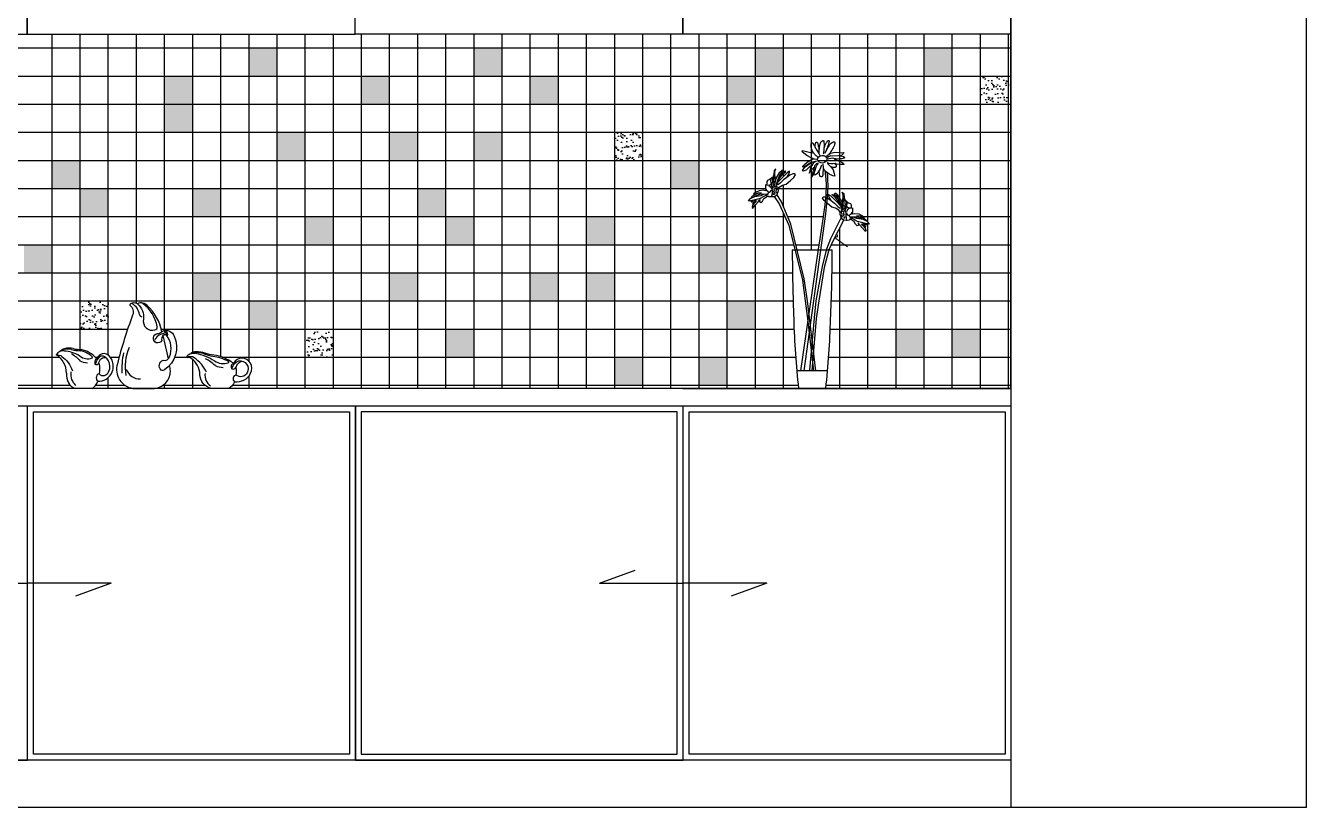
# Model space of a CAD drawing. Header units: millimetres. Extents: x 71641 to 191108, y -23091 to 29972.
# Drawn here: x 169598 to 171767, y -19847 to -18522 of the extents above; entities that cross this region are included whole.
import ezdxf

# ---------------------------------------------------------------- set-up
doc = ezdxf.new("R2010")
doc.units = ezdxf.units.MM
doc.layers.add('3', color=5, linetype='Continuous')
doc.layers.add('7', color=7, linetype='Continuous')
doc.layers.add('4', color=4, linetype='Continuous', lineweight=5)
pattern_1 = [(37.5, (-949.671, -14226.454), (-0.4800094, 14.6823971), [0, -11.5824, 0, -12.954, 0, -12.3825]), (7.5, (-949.671, -14226.454), (13.4856985, 21.504753), [0, -6.2484, 0, -10.4394, 0, -4.0005]), (327.5, (-959.044, -14226.454), (23.7297711, 0.0431155), [0, -3.81, 0, -13.716, 0, -17.907]), (317.5, (-959.044, -14226.454), (22.9066936, 6.6878797), [0, -1.905, 0, -8.9916, 0, -10.287])]

msp = doc.modelspace()

# ---------------------------------------------------------------- hatches: boundary and pattern name
at = {"true_color": 0xed6c50}
h = msp.add_hatch(dxfattribs=at)
h.set_pattern_fill('AR-SAND', color=13, scale=0.3, style=0)
h.set_pattern_definition(pattern_1)
h.paths.add_polyline_path([(170119.3, -18846.1), (170071.7, -18846.1), (170071.7, -18893.7), (170119.3, -18893.7)])
h.paths.add_polyline_path([(169738.3, -18798.5), (169690.7, -18798.5), (169690.7, -18846.1), (169738.3, -18846.1)])
h.paths.add_polyline_path([(169547.8, -18846.1), (169500.2, -18846.1), (169500.2, -18893.7), (169547.8, -18893.7)])
h.paths.add_polyline_path([(170357.5, -19036.6), (170309.8, -19036.6), (170309.8, -19084.2), (170357.5, -19084.2)])
h.paths.add_polyline_path([(170643.2, -19084.2), (170595.6, -19084.2), (170595.6, -19131.8), (170643.2, -19131.8)])
h.paths.add_polyline_path([(170595.6, -18941.3), (170548, -18941.3), (170548, -18989), (170595.6, -18989)])
h.paths.add_polyline_path([(170595.6, -18846.1), (170548, -18846.1), (170548, -18893.7), (170595.6, -18893.7)])
h.paths.add_polyline_path([(170405.1, -18703.2), (170357.5, -18703.2), (170357.5, -18750.8), (170405.1, -18750.8)])
h.paths.add_polyline_path([(170262.2, -18703.2), (170214.6, -18703.2), (170214.6, -18750.8), (170262.2, -18750.8)])
h.paths.add_polyline_path([(169881.2, -18655.6), (169833.6, -18655.6), (169833.6, -18703.2), (169881.2, -18703.2)])
h.paths.add_polyline_path([(169881.2, -18608), (169833.6, -18608), (169833.6, -18655.6), (169881.2, -18655.6)])
h.paths.add_polyline_path([(169357.3, -18608), (169309.7, -18608), (169309.7, -18655.6), (169357.3, -18655.6)])
h.paths.add_polyline_path([(169262.1, -18560.3), (169214.5, -18560.3), (169214.5, -18608), (169262.1, -18608)])
h.paths.add_polyline_path([(169547.8, -18703.2), (169500.2, -18703.2), (169500.2, -18750.8), (169547.8, -18750.8)])
h.paths.add_polyline_path([(169071.6, -18655.6), (169024, -18655.6), (169024, -18703.2), (169071.6, -18703.2)])
h = msp.add_hatch()
h.set_pattern_fill('AR-SAND', color=230, scale=0.3, style=0)
h.set_pattern_definition(pattern_1)
h.paths.add_polyline_path([(170024.1, -18560.3), (169976.5, -18560.3), (169976.5, -18608), (170024.1, -18608)])
h.paths.add_polyline_path([(170405.1, -18560.3), (170357.5, -18560.3), (170357.5, -18608), (170405.1, -18608)])
h.paths.add_polyline_path([(170881.3, -18560.3), (170833.7, -18560.3), (170833.7, -18608), (170881.3, -18608)])
h.paths.add_polyline_path([(171167.1, -18560.3), (171119.5, -18560.3), (171119.5, -18608), (171167.1, -18608)])
h = msp.add_hatch()
h.set_pattern_fill('AR-SAND', color=230, scale=0.3, style=0)
h.set_pattern_definition(pattern_1)
h.paths.add_polyline_path([(171167.1, -18655.6), (171119.5, -18655.6), (171119.5, -18703.2), (171167.1, -18703.2)])
h.paths.add_polyline_path([(171119.5, -19036.6), (171071.8, -19036.6), (171071.8, -19084.2), (171119.5, -19084.2)])
h.paths.add_polyline_path([(171214.7, -19036.6), (171167.1, -19036.6), (171167.1, -19084.2), (171214.7, -19084.2)])
h.paths.add_polyline_path([(171214.7, -18893.7), (171167.1, -18893.7), (171167.1, -18941.3), (171214.7, -18941.3)])
h.paths.add_polyline_path([(171119.5, -18798.5), (171071.8, -18798.5), (171071.8, -18846.1), (171119.5, -18846.1)])
h.paths.add_polyline_path([(170833.7, -18608), (170786.1, -18608), (170786.1, -18655.6), (170833.7, -18655.6)])
h.paths.add_polyline_path([(170738.5, -18750.8), (170690.8, -18750.8), (170690.8, -18798.5), (170738.5, -18798.5)])
h.paths.add_polyline_path([(170786.1, -18893.7), (170738.5, -18893.7), (170738.5, -18941.3), (170786.1, -18941.3)])
h.paths.add_polyline_path([(170833.7, -18989), (170786.1, -18989), (170786.1, -19036.6), (170833.7, -19036.6)])
h.paths.add_polyline_path([(170786.1, -19084.2), (170738.5, -19084.2), (170738.5, -19131.8), (170786.1, -19131.8)])
h.paths.add_polyline_path([(170690.8, -18893.7), (170643.2, -18893.7), (170643.2, -18941.3), (170690.8, -18941.3)])
h.paths.add_polyline_path([(170500.3, -18608), (170452.7, -18608), (170452.7, -18655.6), (170500.3, -18655.6)])
h.paths.add_polyline_path([(170214.6, -18608), (170167, -18608), (170167, -18655.6), (170214.6, -18655.6)])
h.paths.add_polyline_path([(170071.7, -18703.2), (170024.1, -18703.2), (170024.1, -18750.8), (170071.7, -18750.8)])
h.paths.add_polyline_path([(169928.8, -18798.5), (169881.2, -18798.5), (169881.2, -18846.1), (169928.8, -18846.1)])
h.paths.add_polyline_path([(169928.8, -18941.3), (169881.2, -18941.3), (169881.2, -18989), (169928.8, -18989)])
h.paths.add_polyline_path([(170024.1, -18989), (169976.5, -18989), (169976.5, -19036.6), (170024.1, -19036.6)])
h.paths.add_polyline_path([(170262.2, -18941.3), (170214.6, -18941.3), (170214.6, -18989), (170262.2, -18989)])
h = msp.add_hatch(dxfattribs=at)
h.set_pattern_fill('AR-SAND', color=13, scale=0.3, style=0)
h.set_pattern_definition(pattern_1)
h.paths.add_polyline_path([(171262.3, -18608), (171214.7, -18608), (171214.7, -18655.6), (171262.3, -18655.6)])
h = msp.add_hatch()
h.set_pattern_fill('AR-SAND', color=230, scale=0.3, style=0)
h.set_pattern_definition(pattern_1)
h.paths.add_polyline_path([(170595.6, -18750.8), (170643.2, -18750.8), (170643.2, -18703.2), (170595.6, -18703.2)])
h = msp.add_hatch(dxfattribs=at)
h.set_pattern_fill('AR-SAND', color=13, scale=0.3, style=0)
h.set_pattern_definition(pattern_1)
h.paths.add_polyline_path([(170309.8, -18798.5), (170262.2, -18798.5), (170262.2, -18846.1), (170309.8, -18846.1)])
h.paths.add_polyline_path([(170357.5, -18846.1), (170309.8, -18846.1), (170309.8, -18893.7), (170357.5, -18893.7)])
h.paths.add_polyline_path([(169690.7, -18750.8), (169643.1, -18750.8), (169643.1, -18798.5), (169690.7, -18798.5)])
h.paths.add_polyline_path([(169643.1, -18893.7), (169595.5, -18893.7), (169595.5, -18941.3), (169643.1, -18941.3)])
h.paths.add_polyline_path([(170500.3, -18941.3), (170452.7, -18941.3), (170452.7, -18989), (170500.3, -18989)])
h = msp.add_hatch()
h.set_pattern_fill('AR-SAND', color=230, scale=0.3, style=0)
h.set_pattern_definition(pattern_1)
h.paths.add_polyline_path([(169690.7, -19036.6), (169738.3, -19036.6), (169738.3, -18989), (169690.7, -18989)])
h = msp.add_hatch()
h.set_pattern_fill('AR-SAND', color=230, scale=0.3, style=0)
h.set_pattern_definition(pattern_1)
h.paths.add_polyline_path([(170071.7, -19036.6), (170071.7, -19084.2), (170119.3, -19084.2), (170119.3, -19036.6)])

# ---------------------------------------------------------------- linework, layer by layer
for q in [(171766.5, -17047.1), (167936.5, -19847.1)]:
    msp.add_line((171766.5, -19847.1), q)
at = {"color": 3}
for p, q in [((169601.2, -18537.1), (169601.2, -17497.1)), ((169601.2, -18537.1), (169601.2, -17497.1)), ((169601.2, -18537.1), (169601.2, -17497.1)), ((169601.2, -18537.1), (169601.2, -17497.1)), ((169601.2, -17497.1), (169601.2, -18537.1)), ((170156.2, -18537.1), (170156.2, -17497.1)), ((170156.2, -18537.1), (170156.2, -17497.1)), ((170711.2, -18537.1), (170711.2, -17497.1)), ((170711.2, -18537.1), (170711.2, -17497.1)), ((170711.2, -18537.1), (170711.2, -17497.1)), ((170711.2, -18537.1), (170711.2, -17497.1)), ((170711.2, -17497.1), (170711.2, -18537.1)), ((171266.5, -19847.1), (171266.5, -17497.1)), ((169046.2, -18537.1), (170156.2, -18537.1)), ((171266.2, -18537.1), (170156.2, -18537.1)), ((171266.5, -19137.1), (167936.5, -19137.1)), ((171266.5, -19167.1), (167936.5, -19167.1)), ((169601.5, -19767.1), (169601.5, -19167.1)), ((170156.5, -19767.1), (170156.5, -19167.1)), ((170711.5, -19767.1), (170711.5, -19167.1)), ((171266.5, -19767.1), (171266.5, -19167.1))]:
    msp.add_line(p, q, dxfattribs=at)
at = {"color": 155}
for p, q in [((169643.1, -19137.1), (169643.1, -18537.1)), ((169690.7, -19071.2), (169690.7, -18537.1)), ((169738.3, -19080.8), (169738.3, -18537.1)), ((169786, -18993), (169786, -18537.1)), ((169833.6, -19039.1), (169833.6, -18537.1)), ((169881.2, -19076.2), (169881.2, -18537.1)), ((169928.8, -19083.5), (169928.8, -18537.1)), ((169976.5, -19091), (169976.5, -18537.1)), ((170024.1, -19137.1), (170024.1, -18537.1)), ((170071.7, -19137.1), (170071.7, -18537.1)), ((170119.3, -19137.1), (170119.3, -18537.1)), ((170167, -19137.1), (170167, -18537.1)), ((170214.6, -19137.1), (170214.6, -18537.1)), ((170262.2, -19137.1), (170262.2, -18537.1)), ((170309.8, -19137.1), (170309.8, -18537.1)), ((170357.5, -19137.1), (170357.5, -18537.1)), ((170405.1, -19137.1), (170405.1, -18537.1)), ((170452.7, -19137.1), (170452.7, -18537.1)), ((170500.3, -19137.1), (170500.3, -18537.1)), ((170548, -19137.1), (170548, -18537.1)), ((170595.6, -19137.1), (170595.6, -18537.1)), ((170643.2, -19137.1), (170643.2, -18537.1)), ((170690.8, -19137.1), (170690.8, -18537.1)), ((170738.5, -19137.1), (170738.5, -18537.1)), ((170786.1, -19137.1), (170786.1, -18537.1)), ((170833.7, -18805.7), (170833.7, -18537.1)), ((170881.3, -18768), (170881.3, -18537.1)), ((170929, -18721.1), (170929, -18537.1)), ((170976.6, -18814.7), (170976.6, -18537.1)), ((171024.2, -18855.5), (171024.2, -18537.1)), ((171071.8, -19137.1), (171071.8, -18537.1)), ((171119.5, -19137.1), (171119.5, -18537.1)), ((171167.1, -19137.1), (171167.1, -18537.1)), ((171214.7, -19137.1), (171214.7, -18537.1)), ((171262.3, -19137.1), (171262.3, -18537.1)), ((168858.5, -18560.3), (171266.2, -18560.3)), ((168858.5, -18608), (171266.2, -18608)), ((168858.5, -18655.6), (171266.2, -18655.6)), ((168858.5, -18703.2), (171266.2, -18703.2)), ((170929, -18731.4), (170929, -18721.1)), ((170929, -18749.4), (170929, -18731.4)), ((170929, -18731.4), (170929, -18731.4)), ((168858.5, -18750.8), (170926.6, -18750.8)), ((170929, -18753.9), (170929, -18749.4)), ((170929, -18760.1), (170929, -18753.9)), ((170929, -18758.5), (170929, -18755)), ((170939.3, -18750.8), (170954.4, -18750.8)), ((170954.4, -18750.8), (171266.2, -18750.8)), ((170881.3, -18777.9), (170881.3, -18773)), ((170929, -18766.7), (170929, -18760.1)), ((170929, -18777.2), (170929, -18766.7)), ((170881.3, -18777.9), (170881.3, -18777.9)), ((170881.3, -18829.8), (170881.3, -18792.1)), ((170929, -18779.6), (170929, -18777.2)), ((170929, -18902.1), (170929, -18779.6)), ((168858.5, -18798.5), (170851, -18798.5)), ((170872.2, -18798.5), (171266.2, -18798.5)), ((170833.7, -19137.1), (170833.7, -18826.4)), ((170833.7, -18826.4), (170833.7, -18826.4)), ((170881.3, -19137.1), (170881.3, -18840.5)), ((170881.3, -18840.5), (170881.3, -18840.5)), ((170976.6, -18826.7), (170976.6, -18826)), ((168858.5, -18846.1), (170883.8, -18846.1)), ((170888.2, -18846.1), (170948.6, -18846.1)), ((171017.1, -18846.1), (171266.2, -18846.1)), ((171024.2, -19137.1), (171024.2, -18858.2)), ((170976.6, -19137.1), (170976.6, -18864.3)), ((168858.5, -18893.7), (170898.5, -18893.7)), ((170902.3, -18893.7), (170941.2, -18893.7)), ((170961.9, -18893.7), (171266.2, -18893.7)), ((168858.5, -18941.3), (170896.6, -18941.3)), ((170963.4, -18941.3), (171266.2, -18941.3)), ((168858.5, -18989), (170897.7, -18989)), ((170962.3, -18989), (171266.2, -18989)), ((168858.5, -19036.6), (169771.1, -19036.6)), ((169827.9, -19036.6), (170899.2, -19036.6)), ((170960.5, -19036.6), (171266.2, -19036.6)), ((168858.5, -19084.2), (169655.8, -19084.2)), ((169716.3, -19084.2), (169720.2, -19084.2)), ((169741.8, -19084.2), (169756.6, -19084.2)), ((169850.9, -19084.2), (169871.1, -19084.2)), ((169881.2, -19137.1), (169881.2, -19088.3)), ((169930.9, -19084.2), (170901.8, -19084.2)), ((170957.9, -19084.2), (171266.2, -19084.2)), ((169738.3, -19137.1), (169738.3, -19118.6)), ((169976.5, -19137.1), (169976.5, -19115.9)), ((168858.5, -19131.8), (169673.8, -19131.8)), ((169716.8, -19131.8), (169766.4, -19131.8)), ((169830.8, -19131.8), (169902.1, -19131.8)), ((169833.6, -19137.1), (169833.6, -19129.6)), ((169948.6, -19131.8), (170906.3, -19131.8)), ((170953.4, -19131.8), (171266.2, -19131.8))]:
    msp.add_line(p, q, dxfattribs=at)
at = {"color": 30}
for p, q in [((170569.7, -19467.1), (170630.2, -19444.9)), ((169459.7, -19467.1), (169601.5, -19467.1)), ((169743.4, -19467.1), (169601.5, -19467.1)), ((169743.4, -19467.1), (169682.9, -19489.3)), ((170569.7, -19467.1), (170711.5, -19467.1)), ((170853.4, -19467.1), (170711.5, -19467.1)), ((170853.4, -19467.1), (170792.9, -19489.3))]:
    msp.add_line(p, q, dxfattribs=at)
at = {"color": 1}
msp.add_line((171266.5, -19767.1), (167936.5, -19767.1), dxfattribs=at)
at = {"color": 3}
for points in [[(170156.2, -18537.1), (170156.2, -17497.1), (169601.2, -17497.1), (169601.2, -18537.1)], [(170156.2, -18537.1), (170156.2, -17497.1), (170711.2, -17497.1), (170711.2, -18537.1)], [(170711.2, -19137.1), (171266.2, -19137.1), (171266.2, -17497.1), (170711.2, -17497.1), (170711.2, -18537.1)], [(170711.2, -19137.1), (171266.2, -19137.1), (171266.2, -17497.1), (170711.2, -17497.1), (170711.2, -18537.1)]]:
    msp.add_lwpolyline(points, dxfattribs=at)
for points in [[(169601.5, -19167.1), (169046.5, -19167.1), (169046.5, -19767.1), (169601.5, -19767.1)], [(170711.5, -19167.1), (170156.5, -19167.1), (170156.5, -19767.1), (170711.5, -19767.1)]]:
    msp.add_lwpolyline(points, close=True, dxfattribs=at)
at = {"color": 8}
for points in [[(169611.5, -19177.1), (170146.5, -19177.1), (170146.5, -19757.1), (169611.5, -19757.1)], [(170701.5, -19177.1), (170166.5, -19177.1), (170166.5, -19757.1), (170701.5, -19757.1)], [(170721.5, -19177.1), (171256.5, -19177.1), (171256.5, -19757.1), (170721.5, -19757.1)]]:
    msp.add_lwpolyline(points, close=True, dxfattribs=at)
at = {"layer": '3', "color": 13}
for points in [[(170939.6, -18745.2), (170938, -18743.9), (170936.6, -18742.8), (170935.5, -18741.8), (170934.5, -18740.9), (170933.8, -18740), (170933.1, -18739.3), (170932.5, -18738.5), (170932.1, -18737.8), (170931.6, -18737.1), (170931.1, -18736.4), (170930.7, -18735.7), (170930.4, -18735), (170930, -18734.2), (170929.7, -18733.5), (170929.4, -18732.7), (170929.1, -18731.9), (170928.9, -18731.1), (170928.7, -18730.4), (170928.5, -18729.6), (170928.4, -18728.8), (170928.2, -18728), (170928.1, -18727.3), (170928.1, -18726.6), (170928, -18725.9), (170928, -18725.4), (170928, -18724.8), (170928, -18724.3), (170928, -18723.9), (170928, -18723.5), (170928.1, -18723.1), (170928.2, -18722.7), (170928.3, -18722.4), (170928.4, -18722.1), (170928.5, -18721.8), (170928.6, -18721.5), (170928.8, -18721.3), (170928.9, -18721.1), (170929.1, -18721), (170929.3, -18720.8), (170929.4, -18720.8), (170929.6, -18720.7), (170929.8, -18720.7), (170930, -18720.8), (170930.2, -18720.9), (170930.5, -18721.1), (170930.7, -18721.3), (170931, -18721.6), (170931.3, -18722), (170931.6, -18722.5), (170931.9, -18723.1), (170932.3, -18723.7), (170932.8, -18724.5), (170933.2, -18725.4), (170933.8, -18726.3), (170934.3, -18727.4), (170935, -18728.6), (170935.7, -18729.9), (170936.5, -18731.4), (170937.4, -18732.9), (170938.3, -18734.6), (170939.3, -18736.4), (170940.4, -18738.2), (170941.6, -18740.2), (170942.8, -18742.3)], [(170935.2, -18728.2), (170935.1, -18726.4), (170935.1, -18725), (170935.2, -18723.8), (170935.3, -18722.9), (170935.4, -18722.1), (170935.6, -18721.6), (170935.8, -18721.2), (170936, -18720.8), (170936.2, -18720.6), (170936.3, -18720.4), (170936.5, -18720.2), (170936.7, -18720.1), (170936.9, -18720), (170937.1, -18719.9), (170937.2, -18719.8), (170937.4, -18719.8), (170937.6, -18719.8), (170937.7, -18719.7), (170937.8, -18719.8), (170938, -18719.8), (170938.1, -18719.9), (170938.3, -18720), (170938.4, -18720.2), (170938.6, -18720.5), (170938.8, -18720.8), (170939, -18721.3), (170939.2, -18722), (170939.5, -18723.1), (170939.9, -18724.5), (170940.3, -18726.4), (170940.9, -18728.9), (170941.5, -18732)], [(170941.6, -18739), (170941.6, -18736.4), (170941.7, -18734.1), (170941.8, -18732.2), (170942, -18730.5), (170942.1, -18729.1), (170942.3, -18727.9), (170942.5, -18726.8), (170942.7, -18725.9), (170942.8, -18725), (170943, -18724.2), (170943.2, -18723.4), (170943.4, -18722.7), (170943.6, -18722.1), (170943.8, -18721.5), (170944, -18720.9), (170944.3, -18720.4), (170944.7, -18719.9), (170945.1, -18719.5), (170945.4, -18719), (170945.9, -18718.6), (170946.3, -18718.3), (170946.7, -18718), (170947, -18717.7), (170947.4, -18717.5), (170947.7, -18717.3), (170948, -18717.2), (170948.2, -18717.1), (170948.4, -18717), (170948.6, -18717), (170948.8, -18717.1), (170948.9, -18717.1), (170949.1, -18717.2), (170949.2, -18717.3), (170949.3, -18717.4), (170949.4, -18717.6), (170949.5, -18717.9), (170949.6, -18718.3), (170949.7, -18718.8), (170949.8, -18719.4), (170949.8, -18720.1), (170949.9, -18721), (170950, -18722), (170950, -18723.1), (170950, -18724.3), (170950, -18725.6), (170950, -18726.9), (170950, -18728.3), (170949.9, -18729.7), (170949.8, -18731.1), (170949.7, -18732.5), (170949.6, -18733.8), (170949.4, -18735.2), (170949.2, -18736.5), (170949, -18737.9), (170948.9, -18739.2), (170948.7, -18740.5)], [(170950.4, -18729.3), (170951.3, -18727), (170952, -18725.1), (170952.6, -18723.5), (170953.2, -18722.4), (170953.6, -18721.4), (170954, -18720.7), (170954.4, -18720.2), (170954.7, -18719.7), (170955, -18719.3), (170955.3, -18718.9), (170955.6, -18718.5), (170955.9, -18718.2), (170956.1, -18717.9), (170956.4, -18717.7), (170956.6, -18717.5), (170956.9, -18717.3), (170957.1, -18717.2), (170957.4, -18717.2), (170957.6, -18717.2), (170957.9, -18717.2), (170958.1, -18717.3), (170958.2, -18717.4), (170958.4, -18717.5), (170958.5, -18717.7), (170958.6, -18718), (170958.6, -18718.2), (170958.6, -18718.6), (170958.5, -18719), (170958.5, -18719.5), (170958.3, -18720.1), (170958.2, -18720.8), (170957.9, -18721.6), (170957.7, -18722.6), (170957.4, -18723.7), (170957, -18725), (170956.5, -18726.4), (170955.9, -18728), (170955.2, -18729.8), (170954.3, -18731.8), (170953.3, -18733.9)], [(170951.7, -18738.8), (170952.5, -18736.9), (170953.3, -18735.1), (170954.2, -18733.4), (170955.1, -18731.6), (170956.1, -18730), (170957, -18728.5), (170957.9, -18727.1), (170958.7, -18725.9), (170959.4, -18724.9), (170960, -18724), (170960.6, -18723.3), (170961.1, -18722.6), (170961.5, -18722.2), (170962, -18721.7), (170962.4, -18721.4), (170962.8, -18721.1), (170963.2, -18720.8), (170963.6, -18720.6), (170964.1, -18720.3), (170964.5, -18720.1), (170964.9, -18719.9), (170965.2, -18719.8), (170965.6, -18719.7), (170965.9, -18719.6), (170966.2, -18719.5), (170966.5, -18719.4), (170966.7, -18719.4), (170966.9, -18719.3), (170967.1, -18719.4), (170967.2, -18719.4), (170967.4, -18719.5), (170967.5, -18719.6), (170967.7, -18719.7), (170967.8, -18719.8), (170967.9, -18720), (170968, -18720.2), (170968, -18720.5), (170968.1, -18720.8), (170968.1, -18721.2), (170968.1, -18721.6), (170968.1, -18722.1), (170968, -18722.7), (170967.9, -18723.3), (170967.7, -18724), (170967.5, -18724.9), (170967.1, -18725.9), (170966.7, -18727), (170966.1, -18728.2), (170965.4, -18729.6), (170964.5, -18731.1), (170963.6, -18732.7), (170962.7, -18734.2), (170961.7, -18735.8), (170960.7, -18737.2), (170959.7, -18738.5), (170958.8, -18739.6)], [(170939.1, -18749.1), (170934.1, -18748.8), (170927.9, -18746.4), (170921.1, -18742.6), (170915.5, -18738.8), (170912.9, -18736.2), (170913.5, -18734.2), (170915.8, -18734.5), (170927.2, -18737.2), (170931.8, -18737.9)], [(170930.7, -18754), (170921.9, -18759.4), (170916.6, -18763.4), (170913.4, -18767), (170913, -18768.1), (170915.3, -18768.5), (170920.2, -18766.7), (170925.6, -18761.9), (170929.3, -18758.1), (170931.1, -18757.1)], [(170937.4, -18751.9), (170928, -18754.1), (170920.3, -18759.4), (170915, -18761.7), (170913.8, -18762), (170914, -18760.8), (170917, -18757.5), (170921.6, -18753.9), (170928.2, -18749.8), (170931.1, -18748.1), (170932.5, -18748.2)], [(170937.2, -18752.3), (170932.3, -18754.8), (170928.3, -18761.1), (170925.7, -18768), (170925.1, -18771.7), (170925, -18772.3), (170927.3, -18768.6), (170932, -18763.2), (170933.1, -18762)], [(170954.2, -18743.4), (170960.8, -18738.8), (170968.7, -18737.1), (170975.5, -18737.2), (170979.1, -18738), (170983.2, -18737.6), (170982.2, -18739.9), (170979.3, -18742.5), (170974.6, -18743.1), (170964.4, -18743.4), (170961.5, -18743.3), (170957.7, -18744.6), (170955.9, -18745.8)], [(170967.1, -18748.2), (170974.5, -18751.5), (170980.1, -18754), (170982.7, -18756.1), (170983.4, -18757.7), (170978, -18757.9), (170970.7, -18757.1), (170968.6, -18756.3), (170964.8, -18756.5), (170961.6, -18756.6), (170958.2, -18756.1), (170955.9, -18755.1), (170955.2, -18754.7)], [(170978, -18743), (170982.8, -18744.1), (170984.9, -18745.8), (170984.1, -18747), (170980.3, -18748.1), (170977.1, -18748.2), (170973.9, -18748.6), (170966.4, -18747.6), (170964.6, -18747.2), (170961.2, -18747.4), (170958.1, -18748), (170956.5, -18748.5)], [(170867.7, -18784.4), (170866.8, -18773.9), (170866.4, -18769.8), (170868.5, -18765.3), (170865.8, -18767.9), (170864.9, -18775.1), (170862.4, -18781.8), (170862.6, -18787.1), (170862.9, -18789.6)], [(170865.7, -18789.5), (170864.9, -18782.3), (170864.9, -18775.4)], [(170865.9, -18794.2), (170869, -18781.3), (170875, -18770.9), (170879.1, -18767.4), (170881, -18767.6), (170881.9, -18768.7), (170880, -18769.9), (170878.4, -18771), (170875.2, -18775), (170871.9, -18782.9)], [(170872, -18787.9), (170874.3, -18781.1), (170880.1, -18774), (170885, -18770), (170885.2, -18769.1), (170882.8, -18769.8), (170879.2, -18771.8), (170875.2, -18776.7), (170871.9, -18782.9), (170869.3, -18789.9), (170868.1, -18795)], [(170871.6, -18799.3), (170874, -18795.9), (170879.4, -18792.6), (170885.7, -18791), (170893, -18784.7), (170898.9, -18779.7), (170901.8, -18775.5), (170900.6, -18773.3), (170897, -18773.4), (170891.8, -18775.8), (170887, -18779.6), (170881.3, -18784), (170876.2, -18788.8), (170872.7, -18791.7), (170869.7, -18792.7)], [(170887, -18779.6), (170890.1, -18773.9), (170891.4, -18770.8), (170891.3, -18769.2), (170887.3, -18771.8), (170881.9, -18777.3), (170876.3, -18783), (170872, -18787.9), (170870.2, -18791.3)], [(170951.1, -18767.9), (170952.6, -18778), (170953.1, -18782.3), (170953.7, -18792.6), (170953.2, -18808.6), (170951.1, -18826), (170948.2, -18850), (170945.1, -18869.1), (170942.8, -18883.6), (170940.1, -18901), (170910.1, -19107.1)], [(170916.5, -19107.1), (170952.9, -18841.5), (170955.4, -18818.7), (170956.3, -18804.8), (170956.9, -18792.2), (170956.6, -18784.5), (170956.5, -18779.1), (170955.9, -18772)], [(170938.7, -18755.2), (170933.7, -18759.9), (170932.6, -18765.4), (170930.6, -18772.3), (170928.8, -18777.6), (170928.3, -18780.8), (170930.8, -18776.4), (170932.5, -18774.3), (170933.2, -18773.6)], [(170945.6, -18759), (170943, -18766.3), (170939.6, -18771.4), (170937.5, -18773.8), (170935.3, -18775.3), (170933.7, -18775.8), (170933.4, -18773.1), (170936.7, -18761.6), (170938.6, -18758.6), (170940.8, -18756)], [(170948, -18757), (170948.3, -18763.1), (170948, -18775.8), (170947, -18778.4), (170945, -18778.7), (170943.1, -18777.6), (170941.9, -18770.4), (170941.4, -18768.7)], [(170955.7, -18756), (170959, -18759.7), (170962.4, -18762.7), (170965.3, -18766.7), (170967.3, -18772.9), (170968, -18777.6), (170965, -18776.9), (170958.6, -18774), (170954.1, -18770.8), (170950.6, -18767.3), (170948.8, -18764.2), (170948.3, -18763.4)], [(170968, -18756.6), (170970.6, -18759), (170970.7, -18761.7), (170968.7, -18762.9), (170966, -18763), (170961.9, -18761.8), (170961.6, -18761.6)], [(170851.1, -18791.9), (170850.6, -18793.9), (170851.1, -18798.6), (170851.2, -18802.2)], [(170851.7, -18792.2), (170857.8, -18792.5), (170859.7, -18790.8), (170861.3, -18788.8)], [(170862.3, -18779.3), (170859.4, -18782.2), (170857.7, -18783.4), (170854.5, -18784.6), (170853.1, -18786.6), (170853.3, -18790.8), (170853.6, -18791.6)], [(170861.6, -18799.3), (170863.7, -18796.2), (170867.6, -18795.3), (170869, -18795.2), (170869.8, -18794.3), (170870.2, -18798.2), (170872.5, -18800.4), (170872.3, -18802.6), (170870.5, -18807.4), (170869.5, -18810.2), (170866.5, -18811.7), (170865.4, -18812.3), (170861.8, -18812.7), (170859.6, -18812.7), (170856.3, -18812.3), (170854.8, -18811.2)], [(170856.4, -18793.1), (170859.5, -18795.5), (170860.8, -18798.5)], [(170860.7, -18788.6), (170859.7, -18785), (170859.9, -18782.2)], [(170860.7, -18788.8), (170864.9, -18788.7), (170863.2, -18790.4), (170864.2, -18792.9), (170865.1, -18794.8), (170864.3, -18795.9)], [(170863.7, -18796.8), (170861.7, -18793.2), (170861.3, -18789.6)], [(170867.2, -18807.8), (170866.5, -18805.6), (170864.5, -18803.1), (170865.9, -18802.5), (170865.5, -18800.3), (170865.2, -18799.5), (170867.1, -18798), (170867.7, -18797.7), (170868.5, -18797.2)], [(170869.6, -18806.3), (170868.7, -18802.4), (170869.4, -18800.5), (170869.3, -18798.2)], [(170822.1, -18819.3), (170825.6, -18815.3), (170833, -18811.7), (170843.7, -18810), (170848.3, -18808.1)], [(170822.1, -18819.3), (170829, -18818.2), (170835.6, -18816.6), (170842.2, -18815), (170847.4, -18812.1), (170850.6, -18810), (170854.2, -18808.8)], [(170838.1, -18807.1), (170832.3, -18809), (170828, -18812.5), (170826.1, -18814.7)], [(170826.8, -18818.6), (170826.6, -18821.1), (170827.7, -18820.8), (170829.6, -18818.2)], [(170833.4, -18817.3), (170830.2, -18821.5), (170828.7, -18824.1), (170829.5, -18825.2), (170831.1, -18823.2), (170833.8, -18821.1), (170835.7, -18818.8), (170829.3, -18826.3), (170828.1, -18830.2), (170828.7, -18832.1), (170833.5, -18826.7), (170839.1, -18820.7), (170841.2, -18817.3)], [(170851.2, -18802.2), (170847.3, -18801.2), (170840.4, -18802.3), (170835.2, -18804.7), (170830.6, -18807.6), (170832, -18808.2), (170838.6, -18806), (170844.1, -18805.8)], [(170832.4, -18811.5), (170841.4, -18807.8), (170845.8, -18807.7), (170850.8, -18807.8), (170853.9, -18807.9)], [(170841.5, -18817.3), (170840.8, -18821.2), (170843, -18822.2), (170846, -18819.9), (170848.1, -18815.6), (170850.8, -18813.6), (170852.4, -18812.4), (170854, -18811.5), (170854.8, -18810.4)], [(170856, -18804), (170853.1, -18802.4), (170851.6, -18798.6)], [(170853.7, -18811.6), (170852.8, -18809.6), (170855.5, -18807.6), (170855.2, -18806), (170858.7, -18804.2), (170860.6, -18801.6), (170861.9, -18800.2), (170862, -18803.5), (170862.1, -18805.7), (170861.7, -18808.5), (170861.5, -18810.4), (170860.4, -18810.8)], [(170866.1, -18808.6), (170863.9, -18808.7), (170864.1, -18806.5)], [(170865.8, -18812), (170874.1, -18824.3), (170890.4, -18860.6), (170913.3, -18953.9), (170917.8, -18988.6), (170921.8, -19018.9), (170932.4, -19107.1)], [(170935.9, -19107.1), (170925.1, -19017.7), (170922.1, -18988.9), (170916.6, -18951.7), (170893.7, -18859), (170877.2, -18820.1), (170870, -18808.8)], [(170977.4, -18838.6), (170975, -18835.1), (170969.6, -18831.9), (170963.3, -18830.3), (170956, -18823.9), (170950.1, -18819), (170947.2, -18814.8), (170948.4, -18812.6), (170952, -18812.7), (170957.2, -18815.1), (170962, -18818.9), (170967.7, -18823.2), (170972.8, -18828.1), (170976.3, -18831), (170979.3, -18832)], [(170962, -18818.9), (170958.9, -18813.2), (170957.6, -18810.1), (170957.7, -18808.5), (170961.7, -18811.1), (170967.1, -18816.6), (170972.7, -18822.3), (170977, -18827.2), (170978.8, -18830.6)], [(170977, -18827.2), (170974.7, -18820.4), (170968.9, -18813.3), (170964, -18809.2), (170963.8, -18808.4), (170966.3, -18809), (170969.8, -18811.1), (170973.8, -18816), (170977.2, -18822.2), (170979.7, -18829.2), (170980.9, -18834.2)], [(170983.1, -18833.5), (170980, -18820.6), (170974, -18810.1), (170969.9, -18806.7), (170968, -18806.9), (170967.1, -18808), (170969, -18809.1), (170970.6, -18810.3), (170973.8, -18814.3), (170977.2, -18822.2)], [(170981.3, -18823.7), (170982.2, -18813.2), (170982.6, -18809.1), (170980.5, -18804.5), (170983.2, -18807.1), (170984.1, -18814.4), (170986.6, -18821.1), (170986.4, -18826.4), (170986.1, -18828.9)], [(170983.3, -18828.8), (170984.1, -18821.6), (170984.1, -18814.7)], [(170986.7, -18818.6), (170989.7, -18821.5), (170991.3, -18822.7), (170994.6, -18823.9), (170995.9, -18825.9), (170995.7, -18830), (170995.4, -18830.9)], [(170987.4, -18838.6), (170985.3, -18835.5), (170981.4, -18834.5), (170980.1, -18834.5), (170979.3, -18833.6), (170978.8, -18837.5), (170976.5, -18839.6), (170976.7, -18841.9), (170978.5, -18846.6), (170979.5, -18849.4), (170982.5, -18850.9), (170983.6, -18851.5), (170987.2, -18851.9), (170989.4, -18852), (170992.8, -18851.6), (170994.2, -18850.5)], [(170979.4, -18845.6), (170980.4, -18841.7), (170979.6, -18839.7), (170979.7, -18837.5)], [(170981.8, -18847), (170982.5, -18844.8), (170984.5, -18842.4), (170983.1, -18841.8), (170983.5, -18839.6), (170983.8, -18838.8), (170981.9, -18837.3), (170981.3, -18837), (170980.5, -18836.4)], [(170988.3, -18828.1), (170984.2, -18828), (170985.8, -18829.7), (170984.8, -18832.2), (170983.9, -18834.1), (170984.7, -18835.2)], [(170985.3, -18836.1), (170987.3, -18832.5), (170987.7, -18828.9)], [(170995.3, -18850.8), (170996.2, -18848.9), (170993.5, -18846.9), (170993.8, -18845.2), (170990.3, -18843.4), (170988.4, -18840.9), (170987.1, -18839.4), (170987, -18842.8), (170986.9, -18845), (170987.3, -18847.8), (170987.6, -18849.7), (170988.7, -18850)], [(170997.3, -18831.5), (170991.2, -18831.8), (170989.4, -18830.1), (170987.8, -18828.1)], [(170992.6, -18832.4), (170989.5, -18834.8), (170988.2, -18837.8)], [(170988.3, -18827.8), (170989.3, -18824.3), (170989.1, -18821.5)], [(170993, -18843.3), (170995.9, -18841.7), (170997.4, -18837.9)], [(170997.9, -18831.2), (170998.4, -18833.2), (170997.9, -18837.9), (170997.8, -18841.5)], [(170997.8, -18841.5), (171001.7, -18840.5), (171008.6, -18841.6), (171013.8, -18844), (171018.4, -18846.9), (171017, -18847.4), (171010.4, -18845.3), (171004.9, -18845.1)], [(170926, -19106.4), (170933.6, -19017.7), (170936.9, -18988.9), (170947.2, -18930.4), (170954.5, -18900.9), (170961.5, -18883.3), (170979, -18848)], [(170983.2, -18851.3), (170964.6, -18887.5), (170957.9, -18902.4), (170950.4, -18932.5), (170941.1, -18988.6), (170936.9, -19018.9), (170929.5, -19107.1)], [(170982.9, -18847.9), (170985.1, -18848), (170984.9, -18845.8)], [(171007.5, -18856.5), (171008.2, -18860.4), (171006, -18861.5), (171003, -18859.1), (171001, -18854.9), (170998.3, -18852.9), (170996.6, -18851.7), (170995, -18850.8), (170994.2, -18849.7)], [(171026.9, -18858.6), (171020, -18857.5), (171013.4, -18855.9), (171006.8, -18854.3), (171001.6, -18851.3), (170998.4, -18849.3), (170994.8, -18848)], [(171016.6, -18850.7), (171007.6, -18847.1), (171003.2, -18846.9), (170998.2, -18847.1), (170995.1, -18847.2)], [(171026.9, -18858.6), (171023.4, -18854.6), (171016.1, -18851), (171005.3, -18849.2), (171000.7, -18847.4)], [(171015.6, -18856.5), (171018.8, -18860.8), (171020.3, -18863.4), (171019.5, -18864.4), (171017.9, -18862.4), (171015.2, -18860.4), (171013.3, -18858.1), (171019.7, -18865.6), (171021, -18869.5), (171020.3, -18871.4), (171015.5, -18866), (171009.9, -18859.9), (171007.8, -18856.5)], [(171011, -18846.4), (171016.7, -18848.3), (171021, -18851.7), (171022.9, -18854)], [(171022.2, -18857.9), (171022.4, -18860.4), (171021.3, -18860.1), (171019.4, -18857.5)]]:
    msp.add_lwpolyline(points, dxfattribs=at)
at = {"layer": '3', "color": 5}
for centre, radius, start, end in [((169768, -19014.2), 23, 5.319, 62.8676), ((169796.9, -19009.8), 6.4, 201.1879, 254.7471), ((169836.5, -19065.8), 22.5, 112.9531, 153.3424), ((169830.4, -19053.4), 8.75, 44.625, 108.3111), ((169835.1, -19042.2), 2.21, 85.423, 169.1625), ((169829.3, -19050.8), 9.74, 15.251, 68.0208), ((169832.5, -19046), 6.64, 340.0854, 64.6368), ((169901.9, -19105.1), 140.7, 168.5005, 182.6055), ((169848.2, -19100.3), 81.5, 156.6323, 190.5103), ((169877.4, -19095.1), 11.7, 57.3078, 122.1313), ((169849.3, -19136), 61.2, 25.2621, 55.8488), ((169869.7, -19150.7), 71.9, 46.6412, 62.6425), ((169933.5, -19069), 32.7, 243.9512, 268.4715), ((169949.9, -19099.5), 4.88, 241.9171, 333.0844), ((169966.1, -19103.4), 11.9, 85.774, 171.5793), ((169792.4, -19095.8), 25.4, 199.9593, 271.0233), ((169923.9, -19114.9), 22, 171.8128, 234.5283)]:
    msp.add_arc(centre, radius, start, end, dxfattribs=at)
at = {"layer": '3', "color": 13}
msp.add_ellipse((170947, -18748.8), major_axis=(-7.89, -0.92), ratio=0.826592, dxfattribs=at)
at = {"layer": '3', "color": 5, "extrusion": (0, 0, -1)}
for centre, major_axis, ratio, start_param, end_param in [((169651.8, -19091.9), (-11.8, 3.9), 0.956334, 1.130513, 1.971227), ((169646.2, -19148.3), (0, 79.1), 0.818182, 0.477479, 0.756754), ((169628.9, -19137.5), (13.8, 62.4), 0.826514, 0.356179, 0.890018), ((169703.6, -19058.4), (0, 36), 0.818182, 3.168271, 3.596229), ((169718.4, -19092), (0, 5.37), 0.818182, 2.040562, 3.631731), ((169732.5, -19097.2), (-1.3, 12.6), 0.81551, -1.260273, 0.357533), ((169695, -19112.6), (0, 24.2), 0.818182, 3.76069, 4.855283)]:
    msp.add_ellipse(centre, major_axis=major_axis, ratio=ratio, start_param=start_param, end_param=end_param, dxfattribs=at)
at = {"layer": '4', "color": 13}
for p, q in [((170972.8, -18880.1), (170969.8, -18880.1)), ((170969.8, -18883.1), (170969.8, -18880.1)), ((170969.8, -18883.1), (170989.8, -18897.1)), ((170972.8, -18880.1), (170972.8, -18877.1))]:
    msp.add_line(p, q, dxfattribs=at)
at = {"layer": '7', "color": 13}
for p, q in [((170896.1, -18902.1), (170963.6, -18902.1)), ((170956, -19107.1), (170903.8, -19107.1)), ((170952.8, -19137.1), (170906.9, -19137.1))]:
    msp.add_line(p, q, dxfattribs=at)
at = {"layer": '7', "color": 5}
msp.add_line((169710.8, -19137.1), (169682.1, -19137.1), dxfattribs=at)
for points in [[(169787.9, -18994, 0.311213), (169775.6, -18994.1, 0.320159), (169774.9, -18995.9, -0.322082), (169779.5, -19013.3, 0.028373), (169753.6, -19095.7, 0.457712), (169779.9, -19137.1), (169816.4, -19137.1, 0.385767), (169843.5, -19107.6, 0.004617), (169842, -19098.2)], [(169828.9, -19041, 0.164798), (169804.1, -18996.6, 0.160916), (169793.5, -18992.1)], [(169952.1, -19125.8, -0.207399), (169941.5, -19137.1), (169913.1, -19137.1, -0.353598), (169893.4, -19113.5, 0.248129), (169878.6, -19086.4, 0.199717), (169871.1, -19085.2, -0.26955), (169873.4, -19080.3, -0.179432), (169885.9, -19077.6, -0.099558), (169918, -19090.6, 0.225189), (169941.4, -19093.6, 0.76037), (169941.8, -19091.8, 0.100739), (169915.2, -19082.9, -0.057684), (169901.2, -19079.1, 0.154151), (169880, -19077.5)], [(169950.1, -19094.6, 0.134501), (169916.8, -19080.9, -0.056793), (169902.4, -19077.6, 0.100609), (169886.7, -19075.1, 0.156208), (169877.8, -19078.1)]]:
    msp.add_lwpolyline(points, format="xyb", dxfattribs=at)
for points in [[(169820.9, -19032.4, 0.202437), (169796.6, -18993.5, 0.394102), (169787.9, -18994, -0.24049), (169798, -19020, 0.589496), (169817.2, -19037.8, 0.494571)], [(169819.3, -19059.7, -0.728017), (169821.7, -19044.1, 0.294051), (169822.9, -19044.4, 0.058809), (169830.1, -19040.2, -0.450847), (169849.9, -19048.9, -0.377845), (169833.2, -19105.4, -0.325909), (169828, -19106.1, -0.574396), (169831.3, -19089.4, 0.399866), (169841.8, -19083.5, 0.286023), (169836.6, -19047.2, 0.333403), (169830.7, -19047.6, 0.241119), (169828.9, -19056, -0.339119)], [(169947.6, -19103.8, -0.276771), (169959, -19090.6, -0.635418), (169973.2, -19110.7, -0.475622), (169954.8, -19114.6, 0.694579), (169952.1, -19125.8, 0.321651), (169979.3, -19111.4, 0.556554), (169964.5, -19085.7, 0.241578), (169950.1, -19094.6, 0.497473)]]:
    msp.add_lwpolyline(points, format="xyb", close=True, dxfattribs=at)
for centre, radius, start, end in [((169335.4, -19184.4), 513.9, 10.9483, 15.4507), ((169934.9, -19108.9), 20.7, 343.8388, 20.3046)]:
    msp.add_arc(centre, radius, start, end, dxfattribs=at)
at = {"layer": '7', "color": 13}
for centre, major_axis, ratio, start_param, end_param in [((173248.1, -18871.5), (16.3, 2978), 0.789793, 1.585398, 1.624836), ((169640.9, -18910.6), (-9.1, 1674.7), 0.789793, 4.642999, 4.713137), ((171595.8, -18961.9), (41.6, 953.8), 0.729993, 1.662957, 1.787211), ((170263.9, -18961.9), (-41.6, 953.8), 0.729993, 4.495974, 4.620228)]:
    msp.add_ellipse(centre, major_axis=major_axis, ratio=ratio, start_param=start_param, end_param=end_param, dxfattribs=at)
at = {"layer": '7', "color": 5}
for centre, major_axis, ratio, start_param, end_param in [((169661.1, -19093.8), (-0.3, 20.2), 0.731065, -0.173566, 0.81423), ((169637.9, -19109.7), (-7.4, 32.9), 0.871429, 4.474188, 5.605552), ((169666.3, -19086.7), (4, 16.7), 0.880949, 0.412023, 0.973944), ((169673.1, -19109), (-8.1, 38), 0.771472, -0.363117, 0.270521), ((169659.3, -19168.7), (4.7, 94.9), 0.72571, -0.387031, 0.009894), ((169674.1, -19112.3), (-4.8, 43.4), 0.775809, -0.286133, 0.15473), ((169685, -19003.9), (-34.5, 62.4), 0.883261, 2.443466, 2.673946), ((169687.5, -18999.7), (-11.3, 70.9), 0.818234, 2.80361, 3.030538), ((169674.9, -19148), (17.7, 74.2), 0.731779, -0.37082, 0.030783), ((169677.7, -19143.8), (15.8, 72.3), 0.763096, -0.513006, 0.021791), ((169731.9, -19098.2), (-0.8, 20.1), 0.803732, -0.023022, 0.925123), ((169730.9, -19098.4), (-1.6, 20.3), 0.77878, 4.113559, 6.145005), ((169703.1, -19056.7), (0, 30.3), 0.818182, 2.569157, 3.455135), ((169710.7, -19084.4), (0, 1.08), 0.818182, 3.204149, 5.804568), ((169720.6, -19092.7), (0, 6.53), 0.818182, 0.38375, 2.230245), ((169731.3, -19099.8), (0, 18.6), 0.818182, 0.321207, 1.401253), ((169728.5, -19098.7), (-2.1, 16.4), 0.754398, 4.007041, 6.271265), ((169689.1, -19112.1), (5.8, 25.3), 0.828609, 1.721607, 3.081113), ((169723.4, -19119), (0, 6.72), 0.818182, 0.123973, 2.552286), ((169723.6, -19095.9), (0, 29), 0.818182, 3.004917, 4.249718), ((169729.6, -19102), (0, 13.4), 0.818182, 2.461495, 4.237317), ((169703.8, -19117.4), (0, 21.5), 0.818182, 3.550603, 4.368602)]:
    msp.add_ellipse(centre, major_axis=major_axis, ratio=ratio, start_param=start_param, end_param=end_param, dxfattribs=at)
at = {"layer": '7', "color": 5, "extrusion": (0, 0, -1)}
msp.add_ellipse((169704.9, -19104.1), major_axis=(-0.3, 28.7), ratio=0.647634, start_param=1.231991, end_param=1.86844, dxfattribs=at)

doc.saveas('drawing.dxf')
